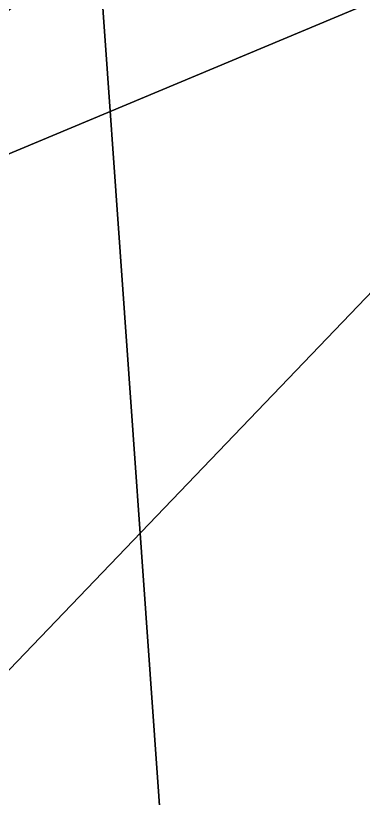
# Model space of a CAD drawing. Extents: x -14.5 to 14.5, y -12.2 to 16.5.
# Drawn here: x 11.718 to 12.636, y 0.138 to 2.206 of the extents above; entities that cross this region are included whole.
import ezdxf

# ---------------------------------------------------------------- set-up
doc = ezdxf.new("R2010")
doc.units = 0
doc.header["$MEASUREMENT"] = 0
doc.layers.add('ARMPAD', color=252, linetype='Continuous')
doc.layers.add('BASE', color=253, linetype='Continuous')

msp = doc.modelspace()

# ---------------------------------------------------------------- linework, layer by layer
at = {"layer": 'ARMPAD'}
for points in [[(10.7546, 1.445, 25.5585), (10.5438, 2.4383, 25.2383), (13.1875, 4.2106, 25.1411), (13.3083, 3.5416, 25.1827)], [(10.7546, 1.445, 25.5585), (13.3083, 3.5416, 25.1827), (13.2258, 2.8975, 25.223), (13.1194, 2.4354, 25.2699)], [(13.1194, 2.4354, 25.2699), (13.1131, 1.9512, 25.4167), (10.7196, -0.5463, 26.0403), (10.7546, 1.445, 25.5585)], [(12.1408, -0.4895, 27.7888), (11.9376, 2.3766, 27.3832), (10.5653, 2.2331, 27.2701), (10.661, -0.4952, 27.7092)], [(12.1408, -0.4895, 27.7888), (13.58, -0.5017, 27.6181), (13.323, 2.3025, 27.2474), (11.9376, 2.3766, 27.3832)], [(13.3385, -0.5526, 26.1082), (10.5953, -1.8553, 26.1354), (10.7196, -0.5463, 26.0403), (13.1131, 1.9512, 25.4167)]]:
    msp.add_3dface(points, dxfattribs=at)
at = {"layer": 'BASE'}
for points in [[(1.8056, 1.1079, 7.0339), (13.4938, 4.6436, 4.3934), (12.9834, 4.5899, 4.4664), (1.7533, 1.3264, 6.9168)], [(13.4925, 4.5277, 4.4344), (13.4938, 4.6436, 4.3934), (1.8056, 1.1079, 7.0339), (1.9523, 0.895, 7.085)], [(12.9834, 4.5899, 4.4664), (11.1579, 4.1057, 4.8039), (1.8899, 1.4063, 6.8442), (1.7533, 1.3264, 6.9168)], [(13.5515, 4.4038, 4.4405), (13.4925, 4.5277, 4.4344), (1.9523, 0.895, 7.085), (2.0197, 0.7853, 7.0973)], [(1.222, 0.7632, 4.5663), (12.3542, 4.423, 3.4417), (12.328, 4.2866, 3.356), (1.2637, 0.7159, 4.4404)], [(10.1613, 3.5437, 4.2331), (12.3542, 4.423, 3.4417), (1.222, 0.7632, 4.5663), (1.5852, 0.9892, 6.0103)], [(13.5515, 4.4038, 4.4405), (2.0197, 0.7853, 7.0973), (2.0956, 0.5519, 7.0973), (13.5519, 4.4026, 4.4405)], [(2.0956, 0.5519, 7.0973), (2.1056, 0.4235, 7.085), (13.577, 4.2677, 4.4344), (13.5519, 4.4026, 4.4405)], [(12.328, 4.2866, 3.356), (12.3551, 4.1518, 3.3008), (1.3389, 0.6206, 4.3723), (1.2637, 0.7159, 4.4404)], [(2.1056, 0.4235, 7.085), (2.112, 0.165, 7.0339), (13.6462, 4.1747, 4.3934), (13.577, 4.2677, 4.4344)], [(2.1981, -0.0425, 6.9168), (13.2017, 3.9181, 4.4664), (13.6462, 4.1747, 4.3934), (2.112, 0.165, 7.0339)], [(1.3389, 0.6206, 4.3723), (12.3551, 4.1518, 3.3008), (12.4004, 4.0291, 3.2861), (1.3935, 0.4528, 4.3723)], [(1.3935, 0.4528, 4.3723), (12.4004, 4.0291, 3.2861), (12.4358, 3.9033, 3.3008), (1.448, 0.2849, 4.3723)], [(2.1981, -0.0425, 6.9168), (2.3555, -0.0269, 6.8442), (11.4401, 3.2369, 4.8039), (13.2017, 3.9181, 4.4664)], [(12.4358, 3.9033, 3.3008), (12.4931, 3.7783, 3.356), (1.4431, 0.1637, 4.4404), (1.448, 0.2849, 4.3723)], [(1.4431, 0.1637, 4.4404), (12.4931, 3.7783, 3.356), (12.5945, 3.6833, 3.4417), (1.4372, 0.1008, 4.5663)], [(12.5945, 3.6833, 3.4417), (10.3036, 3.1057, 4.2331), (1.8638, 0.1315, 6.0103), (1.4372, 0.1008, 4.5663)]]:
    msp.add_3dface(points, dxfattribs=at)

doc.saveas('drawing.dxf')
